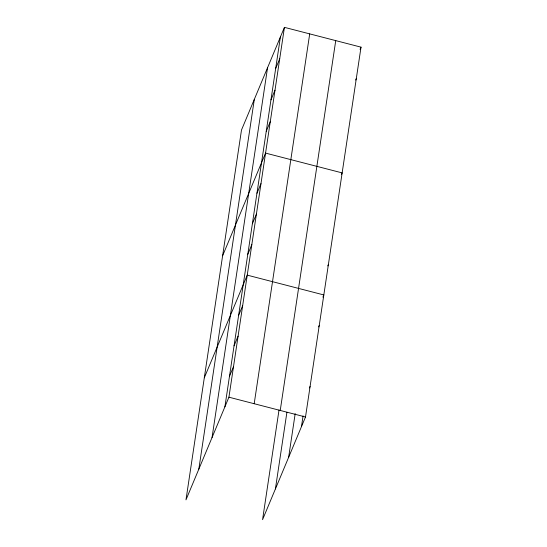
<?xml version="1.0" encoding="UTF-8"?>
<svg xmlns="http://www.w3.org/2000/svg" width="547" height="547" viewBox="0 0 547 547"><rect width="100%" height="100%" fill="white"/><g stroke="black" fill="none" stroke-linecap="round" stroke-linejoin="round"><path stroke-width="0.82" d="M198.821 469.155L254.328 99.322M212.051 437.538L267.558 67.698M224.892 406.845L280.399 37.005M284.433 27.35L241.494 130.015L185.98 499.849L228.926 397.19L284.433 27.35L361.02 47.151L305.506 416.985L262.567 519.65L279.025 409.97M254.198 403.72L309.705 33.887M280.235 410.455L335.742 40.615M275.401 488.956L286.915 412.267M288.631 457.333L295.189 413.628M301.472 426.639L303.079 415.918M275.681 68.437L279.715 58.789M270.963 99.875L274.997 90.221M266.245 131.314L270.28 121.66M222.615 255.757L265.562 153.098L342.142 172.893L341.519 174.377M256.946 193.262L260.987 183.607M252.365 223.771L256.406 214.116M247.784 254.287L251.825 244.632M204.298 377.806L247.244 275.141L323.824 294.942L322.894 297.165M238.629 315.304L242.67 305.657M234.048 345.82L238.089 336.166M360.083 49.374L361.02 47.151M229.466 376.329L233.507 366.675M355.68 80.067L356.295 78.583M327.783 265.91L328.405 264.427M318.627 326.935L319.25 325.451M309.465 387.96L310.087 386.476M228.926 397.19L305.506 416.985"/></g></svg>
